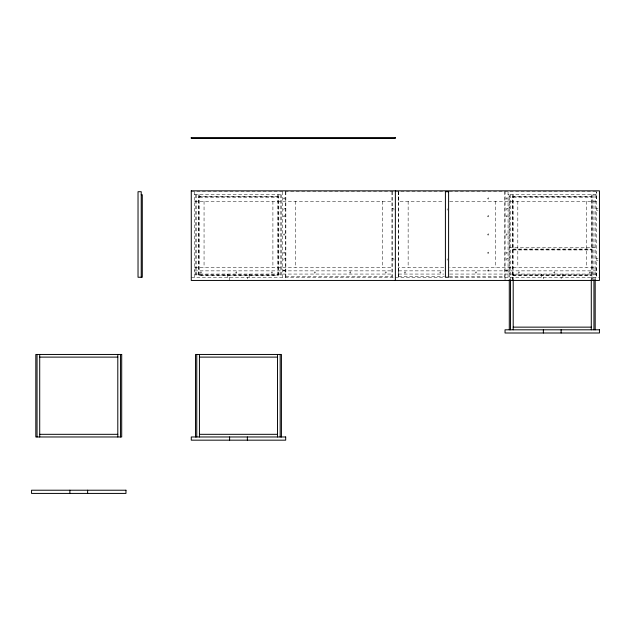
<?xml version="1.0" encoding="UTF-8"?>
<svg xmlns="http://www.w3.org/2000/svg" width="631" height="631" viewBox="0 0 631 631"><rect width="100%" height="100%" fill="white"/><g stroke="black" fill="none" stroke-linecap="round" stroke-linejoin="round"><path stroke-width="0.47" stroke-dasharray="3.15 2.37" d="M398.555 191.714L398.555 201.297L443.798 201.297M284.084 269.8C281.694 271.346 286.482 271.346 284.084 269.8M191.272 191.714L394.564 191.714M395.361 191.714L444.469 191.714M449.327 191.714L597.849 191.714M194.466 194.734L282.491 194.734M508.05 194.734L509.114 194.734L509.114 277.254M596.256 194.734L509.296 194.734L509.296 279.699M199.435 196.509L277.522 196.509M513.2 196.509L591.286 196.509M199.435 197.393L277.522 197.393M513.2 197.393L591.286 197.393M194.466 201.297L392.166 201.297M449.698 201.297L596.256 201.297L596.256 191.714L596.256 277.254L596.256 267.67L449.698 267.67M285.685 208.751L283.911 208.751L283.911 210.17L285.685 210.17M392.166 208.751L393.941 208.758L393.941 210.17L392.166 210.17M508.05 208.751L506.283 208.751L506.283 210.17L508.05 210.17M596.256 208.751L598.03 208.758M596.256 210.17L598.03 210.17M509.296 247.281L595.191 247.281M513.2 249.056L591.286 249.056M512.49 249.237L591.996 249.237M513.2 249.947L591.286 249.947M285.685 258.797L283.911 258.797L283.911 260.217L285.685 260.217M392.166 258.797L393.941 258.797L393.941 260.217L392.166 260.217M508.05 258.797L506.283 258.797L506.283 260.217L508.05 260.217M596.256 258.797L598.03 258.797M596.256 260.217L598.03 260.217M194.466 267.67L392.166 267.67M443.798 267.67L398.555 267.67L398.555 277.254L398.555 191.714M194.466 270.865L392.166 270.865M398.555 270.865L443.798 270.865M449.698 270.865L596.256 270.865M194.466 274.059L392.166 274.059M398.555 274.059L443.798 274.059M449.698 274.059L596.256 274.059M199.435 274.595L277.522 274.595M513.2 274.595L591.286 274.595M512.49 275.305L591.996 275.305M199.435 275.479L277.522 275.479M513.2 275.479L591.286 275.479M285.685 276.37L392.166 276.37M398.555 276.37L444.469 276.37M449.351 276.37L505.037 276.37L505.037 191.714M191.272 277.254L394.564 277.254M395.361 277.254L443.798 277.254M449.501 277.254L599.45 277.254M595.191 194.734L595.191 279.699M593.945 194.734L593.945 279.699M592.17 194.734L592.17 279.699M591.996 279.699L591.996 196.683L512.49 196.683L512.49 279.699M591.286 194.734L591.286 279.699M586.672 201.297L586.672 267.67M562.891 274.059L562.891 277.254M561.117 277.254L561.117 278.855M543.37 277.254L543.37 278.855M541.595 274.059L541.595 277.254M517.814 201.297L517.814 267.67M513.2 194.734L513.2 279.699M512.309 194.734L512.309 279.699M510.534 194.734L510.534 279.699M508.05 191.714L508.05 277.254M505.037 277.254L505.037 280.448M504.855 191.714L504.855 277.254M495.453 201.297L495.453 267.67M447.182 208.751L447.182 210.17M447.182 258.797L447.182 260.217M408.139 201.297L408.139 267.67M398.729 191.714L398.729 276.37M392.166 191.714L392.166 277.254M391.985 191.714L391.985 276.37M382.583 201.297L382.583 267.67M295.269 201.297L295.269 267.67M285.859 191.714L285.859 276.37M285.685 191.714L285.685 280.448M282.491 191.714L282.491 277.254M281.426 194.734L281.426 277.254M280.18 194.734L280.18 277.254M278.405 194.734L278.405 277.254M277.522 194.734L277.522 277.254M272.907 201.297L272.907 267.67M249.127 274.059L249.127 277.254M247.352 277.254L247.352 278.855M229.605 277.254L229.605 280.448M227.83 274.059L227.83 277.254M204.05 201.297L204.05 267.67M199.435 194.734L199.435 277.254M198.544 194.734L198.544 277.254M196.769 194.734L196.769 277.254M195.531 194.734L195.531 277.254M194.466 191.714L194.466 277.254M200.169 272.276C201.037 274.99 202.275 270.368 200.169 272.276M235.663 272.276C236.53 274.99 237.769 270.368 235.663 272.276M271.156 272.276C272.024 274.99 273.262 270.368 271.156 272.276M283.406 198.276C284.273 200.989 285.512 196.359 283.406 198.276M283.406 216.023C284.273 218.736 285.512 214.106 283.406 216.023M283.406 234.298C284.273 237.011 285.512 232.389 283.406 234.298M283.406 252.581C284.273 255.295 285.512 250.665 283.406 252.581M314.104 272.276C314.972 274.99 316.21 270.368 314.104 272.276M349.598 272.276C350.465 274.99 351.704 270.368 349.598 272.276M385.091 272.276C385.959 274.99 387.197 270.368 385.091 272.276M404.258 272.276C405.126 274.99 406.364 270.368 404.258 272.276M439.752 272.276C440.619 274.99 441.858 270.368 439.752 272.276M475.246 272.276C476.113 274.99 477.351 270.368 475.246 272.276M487.495 198.276C488.362 200.989 489.601 196.359 487.495 198.276M487.495 216.023C488.362 218.736 489.601 214.106 487.495 216.023M487.495 234.298C488.362 237.011 489.601 232.389 487.495 234.298M487.495 252.581C488.362 255.295 489.601 250.665 487.495 252.581M487.495 270.328C488.362 273.042 489.601 268.412 487.495 270.328M505.952 198.276C506.819 200.989 508.058 196.359 505.952 198.276M505.952 216.023C506.819 218.736 508.058 214.106 505.952 216.023M505.952 234.298C506.819 237.011 508.058 232.389 505.952 234.298M505.952 252.581C506.819 255.295 508.058 250.665 505.952 252.581M505.952 270.328C506.819 273.042 508.058 268.412 505.952 270.328M518.193 272.276C519.061 274.99 520.299 270.368 518.193 272.276M553.687 272.276C554.554 274.99 555.793 270.368 553.687 272.276M589.18 272.276C590.048 274.99 591.286 270.368 589.18 272.276M278.232 196.683L198.726 196.683L198.726 275.305L278.232 275.305L278.232 196.683"/><path stroke-width="0.95" d="M191.272 137.59L395.361 137.59M191.272 190.83L599.45 190.83L599.45 280.448L191.272 280.448L191.272 190.83M141.226 194.734L142.291 194.734L142.291 277.254L138.031 277.254L138.031 191.714L141.226 191.714L141.226 277.254M513.2 327.142L591.286 327.142M39.714 357.114L117.8 357.114M199.435 357.114L277.522 357.114M39.714 434.317L117.8 434.317M199.435 434.317L277.522 434.317M595.191 279.699L595.191 329.808M593.945 279.699L593.945 329.808M591.286 279.699L591.286 329.808M561.117 329.808L561.117 333.002M543.37 329.808L543.37 333.002M513.2 279.699L513.2 329.808M510.534 279.699L510.534 329.808M509.296 279.699L509.296 329.808M395.361 137.59L395.361 138.473L191.272 138.473L191.272 137.59M395.361 190.83L395.361 280.448M281.426 436.975L281.426 354.456L195.531 354.456L195.531 436.975M280.18 354.456L280.18 436.975M277.522 354.456L277.522 436.975M247.352 436.975L247.352 440.17M229.605 436.975L229.605 440.17M199.435 354.456L199.435 436.975M196.769 354.456L196.769 436.975M120.458 354.456L120.458 436.975M117.8 354.456L117.8 436.975M87.63 490.216L87.63 493.41M69.883 490.216L69.883 493.41M39.714 354.456L39.714 436.975M37.048 354.456L37.048 436.975M448.602 191.714L445.407 191.714L445.407 277.254L448.602 277.254L448.602 191.714M599.45 329.808L505.037 329.808L505.037 333.002L599.45 333.002L599.45 329.808M121.704 354.456L35.809 354.456L35.809 436.975L121.704 436.975L121.704 354.456M285.685 436.975L191.272 436.975L191.272 440.17L285.685 440.17L285.685 436.975M125.963 490.216L31.55 490.216L31.55 493.41L125.963 493.41L125.963 490.216"/></g></svg>
